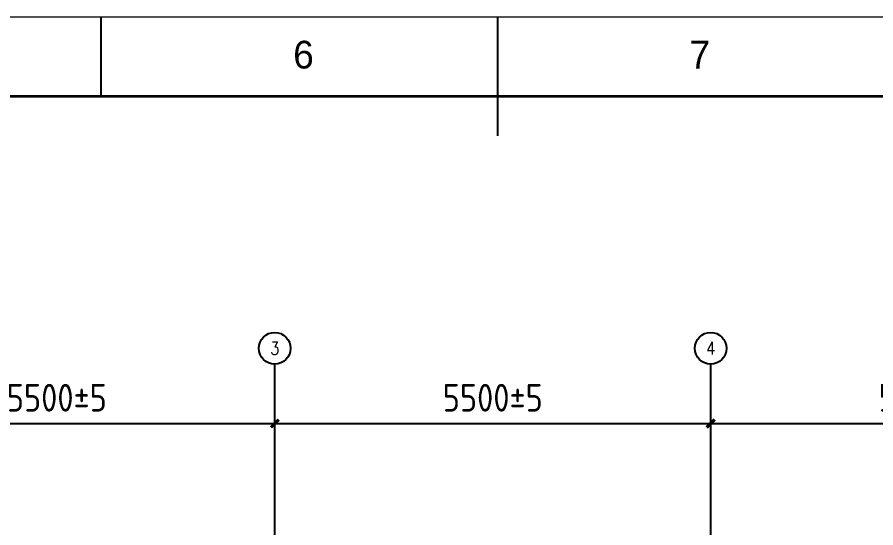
# Model space of a CAD drawing. Extents: x 1129386 to 1341523, y 309636 to 351636.
# Drawn here: x 1306515 to 1317348, y 345190 to 351636 of the extents above; entities that cross this region are included whole.
import ezdxf
from ezdxf.enums import TextEntityAlignment as Align

# ---------------------------------------------------------------- set-up
doc = ezdxf.new("R2010")
doc.units = 0
doc.header["$LTSCALE"] = 1000
doc.header["$MEASUREMENT"] = 0
doc.linetypes.add('SLD-实线', pattern=[0, 0])
for name, color, linetype in [('AXIS', 3, 'Continuous'), ('AXIS_TEXT', 7, 'Continuous'), ('DOTE', 1, 'Continuous'), ('细线层', 7, 'SLD-实线')]:
    doc.layers.add(name, color=color, linetype=linetype)
doc.layers.add('实线层', color=7, linetype='SLD-实线', lineweight=35)
doc.styles.add('_TCH_AXIS', font='COMPLEX', dxfattribs={"bigfont": 'GBCBIG'})
doc.styles.add('COMPLEX', font='COMPLEX')
doc.styles.add('SLDTEXTSTYLE1', font='')
doc.styles.get("Standard").update_dxf_attribs({"font": 'gbenor.shx', "bigfont": 'gbcbig.shx'})
doc.styles.get('SLDTEXTSTYLE1').set_extended_font_data('汉仪长仿宋体')
doc.dimstyles.new('STANDARD$0', dxfattribs={"dimscale": 100, "dimtxt": 3.5, "dimasz": 1, "dimexe": 2.5, "dimexo": 3, "dimgap": 1.5, "dimtad": 1, "dimdec": 0, "dimzin": 0, "dimdsep": 46, "dimtxsty": 'Standard', "dimblk": 'ARCHTICK', "dimcen": 0.09, "dimadec": 0, "dimazin": 0, "dimtfac": 1, "dimtdec": 0, "dimtix": 1, "dimtmove": 2, "dimatfit": 3, "dimldrblk": 'ARCHTICK', "dimfxl": 1, "dimtolj": 1, "dimtzin": 0, "dimarcsym": 0})

# ---------------------------------------------------------------- blocks, each defined once
blk = doc.blocks.new('_ArchTick')
at = {"color": 0, "linetype": 'ByBlock', "const_width": 0.4}
blk.add_lwpolyline([(-0.5, -0.5), (0.5, 0.5)], dxfattribs=at)
blk = doc.blocks.new('*D91')
at = {"color": 0, "lineweight": -2}
for p, q in [((1304265, 345557), (1304265, 346757)), ((1309765, 345557), (1309765, 346757))]:
    blk.add_line(p, q, dxfattribs=at)
at = {"color": 0, "linetype": 'ByBlock', "lineweight": -2}
blk.add_line((1304265, 346507), (1309765, 346507), dxfattribs=at)
at = {"layer": 'Defpoints', "color": 0}
for p in [(1309765, 346507), (1304265, 345257), (1309765, 345257)]:
    blk.add_point(p, dxfattribs=at)
at = {"color": 0, "lineweight": -2, "xscale": 100, "yscale": 100, "zscale": 100, "rotation": 180}
blk.add_blockref('_ArchTick', (1304265, 346507), dxfattribs=at)
at = {"color": 0, "lineweight": -2, "xscale": 100, "yscale": 100, "zscale": 100}
blk.add_blockref('_ArchTick', (1309765, 346507), dxfattribs=at)
at = {"color": 0, "insert": (1307015, 346832), "char_height": 350, "attachment_point": 5}
blk.add_mtext('\\A1;5500%%P5', dxfattribs=at)
blk = doc.blocks.new('*D92')
at = {"color": 0, "lineweight": -2}
for p, q in [((1309765, 345557), (1309765, 346757)), ((1315265, 345557), (1315265, 346757))]:
    blk.add_line(p, q, dxfattribs=at)
at = {"color": 0, "linetype": 'ByBlock', "lineweight": -2}
blk.add_line((1309765, 346507), (1315265, 346507), dxfattribs=at)
at = {"layer": 'Defpoints', "color": 0}
for p in [(1315265, 346507), (1309765, 345257), (1315265, 345257)]:
    blk.add_point(p, dxfattribs=at)
at = {"color": 0, "lineweight": -2, "xscale": 100, "yscale": 100, "zscale": 100, "rotation": 180}
blk.add_blockref('_ArchTick', (1309765, 346507), dxfattribs=at)
at = {"color": 0, "lineweight": -2, "xscale": 100, "yscale": 100, "zscale": 100}
blk.add_blockref('_ArchTick', (1315265, 346507), dxfattribs=at)
at = {"color": 0, "insert": (1312515, 346832), "char_height": 350, "attachment_point": 5}
blk.add_mtext('\\A1;5500%%P5', dxfattribs=at)
blk = doc.blocks.new('*D93')
at = {"color": 0, "lineweight": -2}
for p, q in [((1315265, 345557), (1315265, 346757)), ((1320765, 345557), (1320765, 346757))]:
    blk.add_line(p, q, dxfattribs=at)
at = {"color": 0, "linetype": 'ByBlock', "lineweight": -2}
blk.add_line((1315265, 346507), (1320765, 346507), dxfattribs=at)
at = {"layer": 'Defpoints', "color": 0}
for p in [(1320765, 346507), (1315265, 345257), (1320765, 345257)]:
    blk.add_point(p, dxfattribs=at)
at = {"color": 0, "lineweight": -2, "xscale": 100, "yscale": 100, "zscale": 100, "rotation": 180}
blk.add_blockref('_ArchTick', (1315265, 346507), dxfattribs=at)
at = {"color": 0, "lineweight": -2, "xscale": 100, "yscale": 100, "zscale": 100}
blk.add_blockref('_ArchTick', (1320765, 346507), dxfattribs=at)
at = {"color": 0, "insert": (1318015, 346832), "char_height": 350, "attachment_point": 5}
blk.add_mtext('\\A1;5500%%P5', dxfattribs=at)
blk = doc.blocks.new('_AXISO')
blk.add_circle((0, 0), 0.5)
at = {"layer": 'AXIS_TEXT', "style": 'COMPLEX', "width": 1.041667}
blk.add_attdef('A', text='', height=0.56, dxfattribs=at).set_placement((-0.25, -0.28), (0.25, -0.28), align=Align.FIT)

msp = doc.modelspace()

# ---------------------------------------------------------------- linework, layer by layer
at = {"color": 7, "linetype": 'SLD-实线', "lineweight": 18}
msp.add_line((1341523.1, 351635.9), (1282122.6, 351635.9), dxfattribs=at)
at = {"layer": 'AXIS'}
for p, q in [((1309764.8, 345256.9), (1309764.8, 347256.9)), ((1315264.8, 345256.9), (1315264.8, 347256.9))]:
    msp.add_line(p, q, dxfattribs=at)
at = {"layer": 'DOTE'}
for p, q in [((1309764.8, 337901.9), (1309764.8, 345256.9)), ((1315264.8, 337901.9), (1315264.8, 345256.9))]:
    msp.add_line(p, q, dxfattribs=at)
at = {"layer": '实线层', "lineweight": 25}
msp.add_line((1312572.8, 351635.9), (1312572.8, 350135.9), dxfattribs=at)
at = {"layer": '实线层', "color": 7, "lineweight": 35}
msp.add_line((1340523.1, 350635.9), (1284622.6, 350635.9), dxfattribs=at)
at = {"layer": '细线层'}
msp.add_line((1307572.6, 351635.9), (1307572.6, 350635.9), dxfattribs=at)

# ---------------------------------------------------------------- block references
at = {"layer": 'AXIS'}
ref = msp.add_blockref('_AXISO', (1309764.8, 347456.9), dxfattribs=dict(at, xscale=400, yscale=400, zscale=400))
ref.add_attrib('A', '3', dxfattribs={"layer": 'AXIS_TEXT', "height": 164.4, "style": '_TCH_AXIS', "width": 0.995025}).set_placement((1309710, 347374.7), (1309819.6, 347374.7), align=Align.FIT)
ref = msp.add_blockref('_AXISO', (1315264.8, 347456.9), dxfattribs=dict(at, xscale=400, yscale=400, zscale=400))
ref.add_attrib('A', '4', dxfattribs={"layer": 'AXIS_TEXT', "height": 160.2, "style": '_TCH_AXIS', "width": 0.93985}).set_placement((1315207.5, 347376.7), (1315322, 347376.7), align=Align.FIT)

# ---------------------------------------------------------------- texts
at = {"color": 7, "linetype": 'SLD-实线', "lineweight": 18, "char_height": 350, "attachment_point": 2, "style": 'SLDTEXTSTYLE1'}
for s, insert in [('6', (1310127.2, 351337.9)), ('7', (1315127.2, 351337.9))]:
    msp.add_mtext(s, dxfattribs=dict(at, insert=insert))

# ---------------------------------------------------------------- dimensions: what is measured, and where the dimension line sits
at = {"color": 3}
for p1, p2, picture, middle in [((1304264.8, 345256.9), (1309764.8, 345256.9), '*D91', (1307014.8, 346831.9)), ((1309764.8, 345256.9), (1315264.8, 345256.9), '*D92', (1312514.8, 346831.9)), ((1315264.8, 345256.9), (1320764.8, 345256.9), '*D93', (1318014.8, 346831.9))]:
    dim = msp.add_aligned_dim(p1=p1, p2=p2, distance=1250, text='5500%%P5', dimstyle='STANDARD$0', override={"dimblk": 'ArchTick', "dimfxl": 0}, dxfattribs=at)
    dim.commit()
    dim.dimension.update_dxf_attribs({"geometry": picture, "text_midpoint": middle})

doc.saveas('drawing.dxf')
